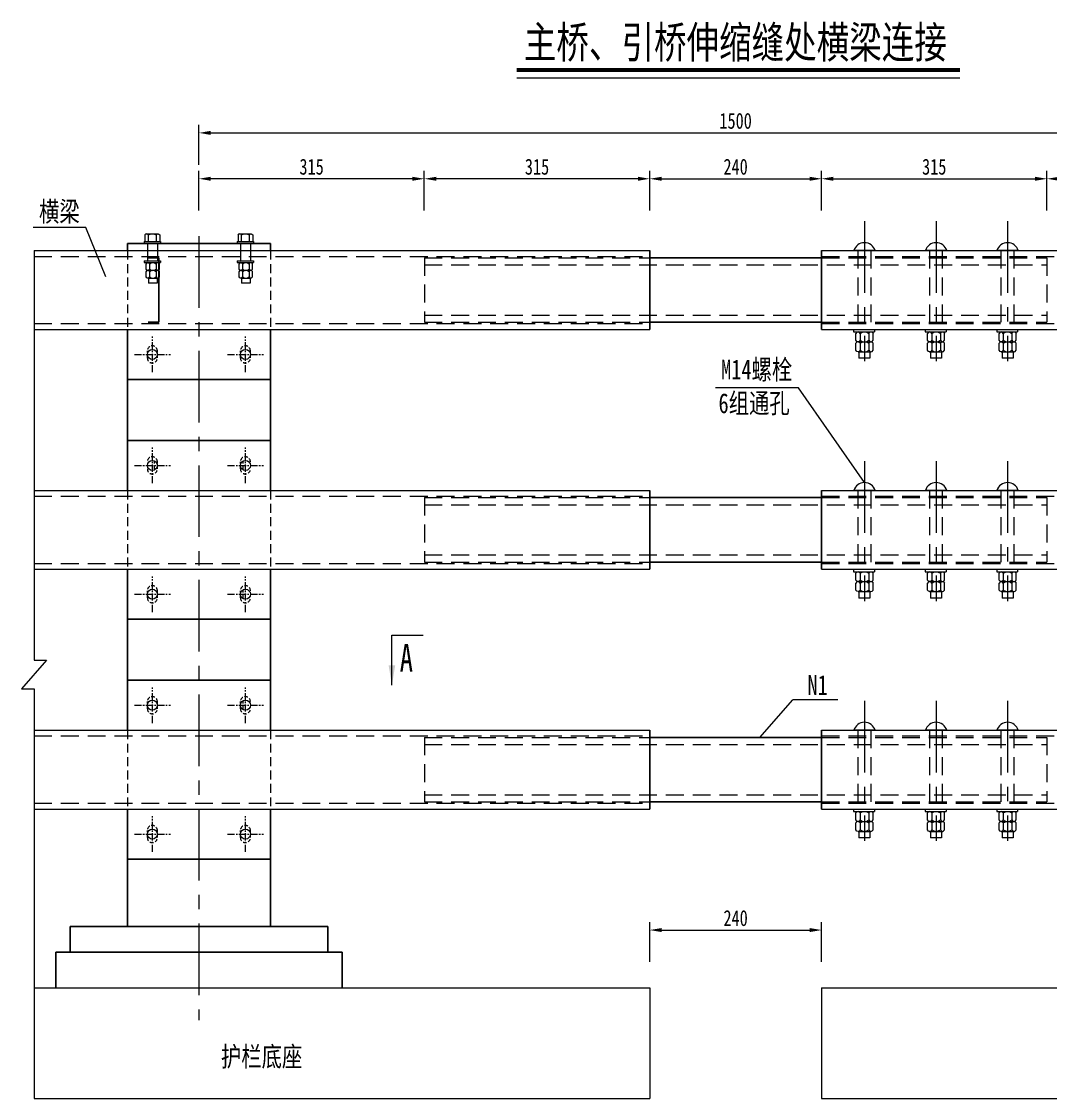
# Model space of a CAD drawing. Extents: x 110401 to 243087, y 22759 to 47640.
# Drawn here: x 121296 to 122734, y 23598 to 25102 of the extents above; entities that cross this region are included whole.
import ezdxf
from ezdxf.enums import TextEntityAlignment as Align

# ---------------------------------------------------------------- set-up
doc = ezdxf.new("R2010")
doc.units = 0
doc.header["$MEASUREMENT"] = 0
for name, pattern in [('CENTERX2', [4, 2.5, -0.5, 0.5, -0.5]), ('DASHED', [0.75, 0.5, -0.25]), ('DASHED2', [0.375, 0.25, -0.125])]:
    doc.linetypes.add(name, pattern=pattern)
doc.layers.get('0').update_dxf_attribs({"lineweight": 15})
doc.layers.get('Defpoints').update_dxf_attribs({"color": 9, "lineweight": 5})
for name, color, linetype, lineweight in [('dashed', 4, 'DASHED2', 13), ('中心线', 2, 'CENTERX2', 15), ('文字', 7, 'Continuous', 15), ('文字说明', 7, 'Continuous', 15), ('标注', 4, 'Continuous', 13), ('钢板单线', 1, 'Continuous', 25), ('钢板双线', 2, 'Continuous', 15)]:
    doc.layers.add(name, color=color, linetype=linetype, lineweight=lineweight)
doc.styles.get("Standard").update_dxf_attribs({"font": '仿宋_GB2312.ttf', "width": 0.75})
doc.styles.add('仿宋', font='仿宋_GB2312.ttf', dxfattribs={"width": 0.75})
doc.dimstyles.new('0.1', dxfattribs={"dimscale": 0, "dimtxt": 2, "dimasz": 1.5, "dimexe": 1, "dimexo": 1, "dimgap": 0.5, "dimtad": 1, "dimdec": 1, "dimdsep": 46, "dimtxsty": 'Standard', "dimcen": 0.2, "dimclrd": 256, "dimclre": 256, "dimclrt": 7, "dimadec": 3, "dimazin": 2, "dimtfac": 1, "dimtdec": 1, "dimtmove": 2, "dimatfit": 3, "dimfxl": 5, "dimfxlon": 1, "dimtolj": 1, "dimtzin": 0, "dimlwd": -1, "dimlwe": -1, "dimarcsym": 0})
doc.dimstyles.new('1', dxfattribs={"dimscale": 0, "dimtxt": 2.5, "dimasz": 4, "dimexe": 1.5, "dimexo": 1.5, "dimgap": 0.8, "dimtad": 1, "dimdsep": 46, "dimtxsty": 'Standard', "dimcen": 0, "dimclrd": 2, "dimclre": 2, "dimclrt": 7, "dimadec": 5, "dimazin": 2, "dimtfac": 1, "dimtofl": 0, "dimtmove": 2, "dimatfit": 3, "dimfxl": 1, "dimtolj": 1, "dimtzin": 0, "dimlwd": 15, "dimlwe": 15, "dimarcsym": 0})

# ---------------------------------------------------------------- blocks, each defined once
blk = doc.blocks.new('m2')
at = {"layer": '钢板双线', "ltscale": 0.2}
for p, q in [((81074.4, 24797), (81067.4, 24797)), ((81098.7, 24802.8), (81096, 24802.8)), ((81098.7, 24802.8), (81098.7, 24780.1)), ((81122.7, 24798.2), (81098.7, 24798.2)), ((81074.5, 24785), (81067.5, 24785)), ((81098.7, 24780.1), (81096, 24780.1)), ((81122.7, 24784.2), (81098.7, 24784.2))]:
    blk.add_line(p, q, dxfattribs=at)
at = {"layer": '钢板双线'}
for p, q in [((81067.5, 24785), (81067.4, 24797)), ((81074.4, 24798), (81074.5, 24784)), ((81076.1, 24800.3), (81083.7, 24800.3)), ((81083.7, 24795.6), (81076.1, 24795.6)), ((81085.3, 24798), (81085.3, 24784)), ((81085.3, 24798), (81085.3, 24784)), ((81086.9, 24800.3), (81094.4, 24800.3)), ((81094.4, 24795.6), (81086.9, 24795.6)), ((81096, 24802.8), (81096, 24780.1)), ((81096, 24798), (81096.1, 24784)), ((81122.7, 24802.8), (81122.7, 24780.1)), ((81125.5, 24802.8), (81122.7, 24802.8)), ((81125.5, 24802.8), (81125.5, 24780.1)), ((81134.7, 24801.8), (81125.5, 24801.8)), ((81125.5, 24797.1), (81134.7, 24797.1)), ((81136.3, 24799.5), (81136.3, 24783.5)), ((81083.7, 24786.3), (81076.1, 24786.3)), ((81076.1, 24781.6), (81083.7, 24781.6)), ((81094.4, 24786.3), (81086.9, 24786.3)), ((81086.9, 24781.6), (81094.5, 24781.6)), ((81125.5, 24780.1), (81122.7, 24780.1)), ((81125.5, 24785.8), (81134.7, 24785.8)), ((81134.7, 24781.1), (81125.5, 24781.1))]:
    blk.add_line(p, q, dxfattribs=at)
at = {"layer": '钢板双线', "extrusion": (0, 0, -1)}
for centre, major_axis, ratio, start_param, end_param in [((81089.8, 24798), (-15.4, 0), 0.341432, -0.460921, 0.460921), ((81069.9, 24791), (-15.4, 0), 0.682865, 2.680671, 3.602514), ((81100.6, 24798), (-15.4, 0), 0.341432, -0.460921, 0.460921), ((81080.7, 24791), (-15.4, 0), 0.682865, 2.680671, 3.602514), ((81121, 24791.5), (15.4, 0), 0.829193, -0.460921, 0.460921), ((81069.9, 24784), (-15.4, 0), 0.341432, 2.680671, 3.602514), ((81080.7, 24784), (-15.4, 0), 0.341432, 2.680671, 3.602514), ((81121, 24783.5), (15.4, 0), 0.341432, -0.460921, 0.460921)]:
    blk.add_ellipse(centre, major_axis=major_axis, ratio=ratio, start_param=start_param, end_param=end_param, dxfattribs=at)
at = {"layer": '钢板双线'}
for centre, major_axis, ratio, start_param, end_param in [((81089.8, 24791), (15.4, 0), 0.682865, 2.680671, 3.602514), ((81069.9, 24798), (15.4, 0), 0.341432, -0.460921, 0.460921), ((81100.6, 24791), (15.4, 0), 0.682865, 2.680671, 3.602514), ((81080.7, 24798), (15.4, 0), 0.341432, -0.460921, 0.460921), ((81121, 24799.5), (-15.4, 0), 0.341432, 2.680671, 3.602514), ((81089.8, 24784), (15.4, 0), 0.341432, 2.680671, 3.602514), ((81100.6, 24784), (15.4, 0), 0.341432, 2.680671, 3.602514)]:
    blk.add_ellipse(centre, major_axis=major_axis, ratio=ratio, start_param=start_param, end_param=end_param, dxfattribs=at)
blk = doc.blocks.new('*D458')
at = {"layer": 'Defpoints', "color": 0, "transparency": 16777216}
for p in [(123043.6, 24946.4), (121543.6, 24750.5), (123043.6, 24724.9)]:
    blk.add_point(p, dxfattribs=at)
at = {"layer": '标注', "transparency": 16777216}
for p, q in [((121543.6, 24901.9), (121543.6, 24957.5)), ((123043.6, 24901.9), (123043.6, 24957.5))]:
    blk.add_line(p, q, dxfattribs=at)
at = {"layer": '标注', "color": 4, "transparency": 16777216}
blk.add_line((121560.3, 24946.4), (123027, 24946.4), dxfattribs=at)
for points in [[(121560.3, 24949.2), (121560.3, 24943.6), (121543.6, 24946.4)], [(123027, 24949.2), (123027, 24943.6), (123043.6, 24946.4)]]:
    blk.add_solid(points, dxfattribs=at)
at = {"layer": '标注', "color": 7, "transparency": 16777216, "insert": (122293.6, 24963.1), "char_height": 22.22, "attachment_point": 5}
blk.add_mtext('\\A1;1500', dxfattribs=at)
blk = doc.blocks.new('*D459')
at = {"layer": 'Defpoints', "color": 0, "transparency": 16777216}
for p in [(121543.6, 24882.3), (121543.6, 24726.9), (121858.6, 24726.9)]:
    blk.add_point(p, dxfattribs=at)
at = {"layer": '标注', "transparency": 16777216}
for p, q in [((121543.6, 24837.8), (121543.6, 24893.4)), ((121858.6, 24837.8), (121858.6, 24893.4))]:
    blk.add_line(p, q, dxfattribs=at)
at = {"layer": '标注', "color": 4, "transparency": 16777216}
blk.add_line((121842, 24882.3), (121560.3, 24882.3), dxfattribs=at)
for points in [[(121560.3, 24885.1), (121560.3, 24879.5), (121543.6, 24882.3)], [(121842, 24885.1), (121842, 24879.5), (121858.6, 24882.3)]]:
    blk.add_solid(points, dxfattribs=at)
at = {"layer": '标注', "color": 7, "transparency": 16777216, "insert": (121701.1, 24899), "char_height": 22.22, "attachment_point": 5}
blk.add_mtext('\\A1;315', dxfattribs=at)
blk = doc.blocks.new('*D460')
at = {"layer": 'Defpoints', "color": 0, "transparency": 16777216}
for p in [(121858.6, 24882.3), (122173.6, 24781.9), (121858.6, 24726.9)]:
    blk.add_point(p, dxfattribs=at)
at = {"layer": '标注', "transparency": 16777216}
for p, q in [((121858.6, 24837.8), (121858.6, 24893.4)), ((122173.6, 24837.8), (122173.6, 24893.4))]:
    blk.add_line(p, q, dxfattribs=at)
at = {"layer": '标注', "color": 4, "transparency": 16777216}
blk.add_line((122157, 24882.3), (121875.3, 24882.3), dxfattribs=at)
for points in [[(121875.3, 24885.1), (121875.3, 24879.5), (121858.6, 24882.3)], [(122157, 24885.1), (122157, 24879.5), (122173.6, 24882.3)]]:
    blk.add_solid(points, dxfattribs=at)
at = {"layer": '标注', "color": 7, "transparency": 16777216, "insert": (122016.1, 24899), "char_height": 22.22, "attachment_point": 5}
blk.add_mtext('\\A1;315', dxfattribs=at)
blk = doc.blocks.new('*D461')
at = {"layer": 'Defpoints', "color": 0, "transparency": 16777216}
for p in [(122413.6, 24882.3), (122173.6, 24726.9), (122413.6, 24726.9)]:
    blk.add_point(p, dxfattribs=at)
at = {"layer": '标注', "transparency": 16777216}
for p, q in [((122173.6, 24837.8), (122173.6, 24893.4)), ((122413.6, 24837.8), (122413.6, 24893.4))]:
    blk.add_line(p, q, dxfattribs=at)
at = {"layer": '标注', "color": 4, "transparency": 16777216}
blk.add_line((122190.3, 24882.3), (122397, 24882.3), dxfattribs=at)
for points in [[(122190.3, 24885.1), (122190.3, 24879.5), (122173.6, 24882.3)], [(122397, 24885.1), (122397, 24879.5), (122413.6, 24882.3)]]:
    blk.add_solid(points, dxfattribs=at)
at = {"layer": '标注', "color": 7, "transparency": 16777216, "insert": (122293.6, 24899), "char_height": 22.22, "attachment_point": 5}
blk.add_mtext('\\A1;240', dxfattribs=at)
blk = doc.blocks.new('*D462')
at = {"layer": 'Defpoints', "color": 0, "transparency": 16777216}
for p in [(122728.6, 24882.3), (122413.6, 24726.9), (122728.6, 24726.9)]:
    blk.add_point(p, dxfattribs=at)
at = {"layer": '标注', "transparency": 16777216}
for p, q in [((122413.6, 24837.8), (122413.6, 24893.4)), ((122728.6, 24837.8), (122728.6, 24893.4))]:
    blk.add_line(p, q, dxfattribs=at)
at = {"layer": '标注', "color": 4, "transparency": 16777216}
blk.add_line((122430.3, 24882.3), (122712, 24882.3), dxfattribs=at)
for points in [[(122430.3, 24885.1), (122430.3, 24879.5), (122413.6, 24882.3)], [(122712, 24885.1), (122712, 24879.5), (122728.6, 24882.3)]]:
    blk.add_solid(points, dxfattribs=at)
at = {"layer": '标注', "color": 7, "transparency": 16777216, "insert": (122571.1, 24899), "char_height": 22.22, "attachment_point": 5}
blk.add_mtext('\\A1;315', dxfattribs=at)
blk = doc.blocks.new('*D463')
at = {"layer": 'Defpoints', "color": 0, "transparency": 16777216}
for p in [(123043.6, 24882.3), (122728.6, 24726.9), (123043.6, 24724.9)]:
    blk.add_point(p, dxfattribs=at)
at = {"layer": '标注', "transparency": 16777216}
for p, q in [((122728.6, 24837.8), (122728.6, 24893.4)), ((123043.6, 24837.8), (123043.6, 24893.4))]:
    blk.add_line(p, q, dxfattribs=at)
at = {"layer": '标注', "color": 4, "transparency": 16777216}
blk.add_line((122745.3, 24882.3), (123027, 24882.3), dxfattribs=at)
for points in [[(122745.3, 24885.1), (122745.3, 24879.5), (122728.6, 24882.3)], [(123027, 24885.1), (123027, 24879.5), (123043.6, 24882.3)]]:
    blk.add_solid(points, dxfattribs=at)
at = {"layer": '标注', "color": 7, "transparency": 16777216, "insert": (122886.1, 24899), "char_height": 22.22, "attachment_point": 5}
blk.add_mtext('\\A1;315', dxfattribs=at)
blk = doc.blocks.new('*D477')
at = {"layer": 'Defpoints', "color": 0, "transparency": 16777216}
for p in [(122413.6, 23832.8), (122173.6, 23597.5), (122413.6, 23597.5)]:
    blk.add_point(p, dxfattribs=at)
at = {"layer": '标注', "transparency": 16777216}
for p, q in [((122173.6, 23788.3), (122173.6, 23843.9)), ((122413.6, 23788.3), (122413.6, 23843.9))]:
    blk.add_line(p, q, dxfattribs=at)
at = {"layer": '标注', "color": 4, "transparency": 16777216}
blk.add_line((122190.3, 23832.8), (122397, 23832.8), dxfattribs=at)
for points in [[(122190.3, 23835.6), (122190.3, 23830), (122173.6, 23832.8)], [(122397, 23835.6), (122397, 23830), (122413.6, 23832.8)]]:
    blk.add_solid(points, dxfattribs=at)
at = {"layer": '标注', "color": 7, "transparency": 16777216, "insert": (122293.6, 23849.4), "char_height": 22.22, "attachment_point": 5}
blk.add_mtext('\\A1;240', dxfattribs=at)

msp = doc.modelspace()

# ---------------------------------------------------------------- linework, layer by layer
at = {"ltscale": 100}
for p, q in [((121385.84, 24814.17), (121312.27, 24814.17)), ((121413.5, 24745.32), (121385.84, 24814.17)), ((122381.42, 24590.44), (122265.43, 24590.44)), ((122473.64, 24457.98), (122381.42, 24590.44)), ((122327.46, 24101.9), (122373.57, 24154.32)), ((122436.35, 24154.32), (122373.57, 24154.32))]:
    msp.add_line(p, q, dxfattribs=at)
at = {"color": 1}
for p, q in [((121313.31, 23751.9), (122173.64, 23751.9)), ((122173.64, 23751.9), (122173.64, 23597.54)), ((122413.64, 23751.9), (122413.64, 23597.54)), ((122413.64, 23751.9), (123400.8, 23751.9)), ((121313.31, 23597.54), (122173.64, 23597.54)), ((122413.64, 23597.54), (123400.8, 23597.54))]:
    msp.add_line(p, q, dxfattribs=at)
for centre in [(121478.64, 24636.9), (121608.64, 24636.9), (121478.64, 24481.9), (121608.64, 24481.9), (121478.64, 24301.9), (121608.64, 24301.9), (121478.64, 24146.9), (121608.64, 24146.9), (121478.64, 23966.9), (121608.64, 23966.9)]:
    msp.add_circle(centre, 7)
at = {"layer": 'dashed', "ltscale": 50}
for p, q in [((121443.64, 24781.9), (121443.64, 24671.9)), ((121643.64, 24781.9), (121643.64, 24671.9)), ((121443.64, 24446.9), (121443.64, 24336.9)), ((121643.64, 24446.9), (121643.64, 24336.9)), ((121443.64, 24111.9), (121443.64, 24001.9)), ((121643.64, 24111.9), (121643.64, 24001.9))]:
    msp.add_line(p, q, dxfattribs=at)
at = {"layer": 'dashed', "ltscale": 100}
for p, q in [((122464.32, 24781.9), (122464.32, 24671.9)), ((122482.32, 24781.9), (122482.32, 24671.9)), ((122564.32, 24781.9), (122564.32, 24671.9)), ((122582.32, 24781.9), (122582.32, 24671.9)), ((122664.32, 24781.9), (122664.32, 24671.9)), ((122682.32, 24781.9), (122682.32, 24671.9)), ((121313.31, 24773.9), (122173.64, 24773.9)), ((121858.64, 24771.9), (121858.64, 24681.9)), ((121858.64, 24771.9), (122173.64, 24771.9)), ((122413.64, 24773.9), (123400.8, 24773.9)), ((122413.64, 24771.9), (122728.64, 24771.9)), ((122728.64, 24771.9), (122728.64, 24681.9)), ((121858.64, 24761.9), (122728.64, 24761.9)), ((121858.64, 24691.9), (122728.64, 24691.9)), ((121313.31, 24679.9), (122173.64, 24679.9)), ((121858.64, 24681.9), (122173.64, 24681.9)), ((122413.64, 24681.9), (122728.64, 24681.9)), ((122413.64, 24679.9), (123400.8, 24679.9)), ((122464.32, 24446.9), (122464.32, 24336.9)), ((122482.32, 24446.9), (122482.32, 24336.9)), ((122564.32, 24446.9), (122564.32, 24336.9)), ((122582.32, 24446.9), (122582.32, 24336.9)), ((122664.32, 24446.9), (122664.32, 24336.9)), ((122682.32, 24446.9), (122682.32, 24336.9)), ((121313.31, 24438.9), (122173.64, 24438.9)), ((121858.64, 24436.9), (121858.64, 24346.9)), ((121858.64, 24436.9), (122173.64, 24436.9)), ((122413.64, 24438.9), (123400.8, 24438.9)), ((122413.64, 24436.9), (122728.64, 24436.9)), ((122728.64, 24436.9), (122728.64, 24346.9)), ((121858.64, 24426.9), (122728.64, 24426.9)), ((121858.64, 24356.9), (122728.64, 24356.9)), ((121313.31, 24344.9), (122173.64, 24344.9)), ((121858.64, 24346.9), (122173.64, 24346.9)), ((122413.64, 24346.9), (122728.64, 24346.9)), ((122413.64, 24344.9), (123400.8, 24344.9)), ((121313.31, 24103.9), (122173.64, 24103.9)), ((121858.64, 24101.9), (121858.64, 24011.9)), ((121858.64, 24101.9), (122173.64, 24101.9)), ((122413.64, 24103.9), (123400.8, 24103.9)), ((122413.64, 24101.9), (122728.64, 24101.9)), ((122464.32, 24111.9), (122464.32, 24001.9)), ((122482.32, 24111.9), (122482.32, 24001.9)), ((122564.32, 24111.9), (122564.32, 24001.9)), ((122582.32, 24111.9), (122582.32, 24001.9)), ((122664.32, 24111.9), (122664.32, 24001.9)), ((122682.32, 24111.9), (122682.32, 24001.9)), ((122728.64, 24101.9), (122728.64, 24011.9)), ((121858.64, 24091.9), (122728.64, 24091.9)), ((121858.64, 24021.9), (122728.64, 24021.9)), ((121858.64, 24011.9), (122173.64, 24011.9)), ((122413.64, 24011.9), (122728.64, 24011.9)), ((121313.31, 24009.9), (122173.64, 24009.9)), ((122413.64, 24009.9), (123400.8, 24009.9))]:
    msp.add_line(p, q, dxfattribs=at)
at = {"layer": 'dashed', "ltscale": 20}
for p, q in [((121471.64, 24631.9), (121471.64, 24641.9)), ((121485.64, 24632.01), (121485.64, 24642.01)), ((121601.64, 24631.9), (121601.64, 24641.9)), ((121615.64, 24632.01), (121615.64, 24642.01)), ((121481.64, 24476.9), (121481.64, 24486.9)), ((121485.64, 24477.01), (121485.64, 24487.01)), ((121601.64, 24476.9), (121601.64, 24486.9)), ((121605.64, 24477.01), (121605.64, 24487.01)), ((121471.64, 24296.9), (121471.64, 24306.9)), ((121485.64, 24297.01), (121485.64, 24307.01)), ((121601.64, 24296.9), (121601.64, 24306.9)), ((121605.64, 24297.01), (121605.64, 24307.01)), ((121471.64, 24141.9), (121471.64, 24151.9)), ((121485.64, 24142.01), (121485.64, 24152.01)), ((121601.64, 24141.9), (121601.64, 24151.9)), ((121605.64, 24142.01), (121605.64, 24152.01)), ((121471.64, 23961.9), (121471.64, 23971.9)), ((121485.64, 23962.01), (121485.64, 23972.01)), ((121601.64, 23961.9), (121601.64, 23971.9)), ((121615.64, 23962.01), (121615.64, 23972.01))]:
    msp.add_line(p, q, dxfattribs=at)
for centre, start, end in [((121478.64, 24641.9), 0, 180), ((121608.64, 24641.9), 0, 180), ((121478.64, 24631.9), 180, 0), ((121608.64, 24631.9), 180, 0), ((121478.64, 24486.9), 0, 180), ((121608.64, 24486.9), 0, 180), ((121478.64, 24476.9), 180, 0), ((121608.64, 24476.9), 180, 0), ((121478.64, 24306.9), 0, 180), ((121608.64, 24306.9), 0, 180), ((121478.64, 24296.9), 180, 0), ((121608.64, 24296.9), 180, 0), ((121478.64, 24151.9), 0, 180), ((121608.64, 24151.9), 0, 180), ((121478.64, 24141.9), 180, 0), ((121608.64, 24141.9), 180, 0), ((121478.64, 23971.9), 0, 180), ((121608.64, 23971.9), 0, 180), ((121478.64, 23961.9), 180, 0), ((121608.64, 23961.9), 180, 0)]:
    msp.add_arc(centre, 7, start, end, dxfattribs=at)
at = {"layer": '中心线', "ltscale": 40}
for p, q in [((122473.64, 24822.88), (122473.64, 24627.34)), ((122573.64, 24822.88), (122573.64, 24627.34)), ((122673.64, 24822.88), (122673.64, 24627.34)), ((121543.64, 24801.9), (121543.64, 23706.91)), ((122473.64, 24487.88), (122473.64, 24292.34)), ((122573.64, 24487.88), (122573.64, 24292.34)), ((122673.64, 24487.88), (122673.64, 24292.34)), ((122473.64, 24152.88), (122473.64, 23957.34)), ((122573.64, 24152.88), (122573.64, 23957.34)), ((122673.64, 24152.88), (122673.64, 23957.34))]:
    msp.add_line(p, q, dxfattribs=at)
at = {"layer": '中心线', "ltscale": 4}
for p, q in [((121478.64, 24611.95), (121478.64, 24661.85)), ((121608.64, 24611.95), (121608.64, 24661.85)), ((121453.53, 24636.9), (121503.74, 24636.9)), ((121583.53, 24636.9), (121633.74, 24636.9)), ((121478.64, 24456.95), (121478.64, 24506.85)), ((121608.64, 24456.95), (121608.64, 24506.85)), ((121453.53, 24481.9), (121503.74, 24481.9)), ((121583.53, 24481.9), (121633.74, 24481.9)), ((121478.64, 24276.95), (121478.64, 24326.85)), ((121608.64, 24276.95), (121608.64, 24326.85)), ((121453.53, 24301.9), (121503.74, 24301.9)), ((121583.53, 24301.9), (121633.74, 24301.9)), ((121478.64, 24121.95), (121478.64, 24171.85)), ((121608.64, 24121.95), (121608.64, 24171.85)), ((121453.53, 24146.9), (121503.74, 24146.9)), ((121583.53, 24146.9), (121633.74, 24146.9)), ((121478.64, 23941.95), (121478.64, 23991.85)), ((121608.64, 23941.95), (121608.64, 23991.85)), ((121453.53, 23966.9), (121503.74, 23966.9)), ((121583.53, 23966.9), (121633.74, 23966.9))]:
    msp.add_line(p, q, dxfattribs=at)
at = {"layer": '文字'}
for p, q in [((122488.56, 24781.9), (122458.71, 24781.9)), ((122588.56, 24781.9), (122558.71, 24781.9)), ((122688.56, 24781.9), (122658.71, 24781.9)), ((122488.56, 24446.9), (122458.71, 24446.9)), ((122588.56, 24446.9), (122558.71, 24446.9)), ((122688.56, 24446.9), (122658.71, 24446.9)), ((122488.56, 24111.9), (122458.71, 24111.9)), ((122588.56, 24111.9), (122558.71, 24111.9)), ((122688.56, 24111.9), (122658.71, 24111.9))]:
    msp.add_line(p, q, dxfattribs=at)
at = {"layer": '文字', "const_width": 5.56}
msp.add_lwpolyline([(121987.64, 25034.12), (122607.27, 25034.12)], dxfattribs=at)
at = {"layer": '文字', "ltscale": 100, "const_width": 1.67}
msp.add_lwpolyline([(121987.64, 25023.01), (122607.27, 25023.01)], dxfattribs=at)
at = {"layer": '文字'}
for centre in [(122473.64, 24777.38), (122573.64, 24777.38), (122673.64, 24777.38), (122473.64, 24442.38), (122573.64, 24442.38), (122673.64, 24442.38), (122473.64, 24107.38), (122573.64, 24107.38), (122673.64, 24107.38)]:
    msp.add_arc(centre, 15.6, 16.85911, 163.14089, dxfattribs=at)
at = {"layer": '标注'}
msp.add_lwpolyline([(121313.31, 24781.9), (121313.31, 24209.72), (121330.81, 24209.72), (121295.81, 24169.72), (121313.31, 24169.72), (121313.31, 23597.54)], dxfattribs=at)
at = {"layer": '钢板单线', "color": 1}
for p, q in [((121443.64, 24791.9), (121643.64, 24791.9)), ((121443.64, 24791.9), (121443.64, 24781.9)), ((121643.64, 24791.9), (121643.64, 24781.9)), ((121443.64, 24671.9), (121443.64, 24446.9)), ((121643.64, 24671.9), (121643.64, 24446.9)), ((121443.64, 24601.9), (121643.64, 24601.9)), ((121443.64, 24516.9), (121643.64, 24516.9)), ((121443.64, 24336.9), (121443.64, 24111.9)), ((121643.64, 24336.9), (121643.64, 24111.9)), ((121443.64, 24266.9), (121643.64, 24266.9)), ((121443.64, 24181.9), (121643.64, 24181.9)), ((121443.64, 24001.9), (121443.64, 23837.9)), ((121643.64, 24001.9), (121643.64, 23837.9)), ((121443.64, 23931.9), (121643.64, 23931.9)), ((121363.64, 23837.9), (121723.64, 23837.9)), ((121363.64, 23837.9), (121363.64, 23801.9)), ((121723.64, 23837.9), (121723.64, 23801.9)), ((121343.64, 23801.9), (121743.64, 23801.9)), ((121343.64, 23801.9), (121343.64, 23751.9)), ((121743.64, 23801.9), (121743.64, 23751.9))]:
    msp.add_line(p, q, dxfattribs=at)
at = {"layer": '钢板单线'}
for p, q in [((122173.64, 24781.9), (122173.64, 24671.9)), ((122413.64, 24781.9), (122413.64, 24671.9)), ((121472.72, 24771.9), (121487.72, 24771.9)), ((121487.72, 24771.9), (121487.72, 24681.9)), ((122413.64, 24771.9), (122173.64, 24771.9)), ((121472.72, 24681.9), (121487.72, 24681.9)), ((122173.64, 24681.9), (122413.64, 24681.9)), ((122173.64, 24446.9), (122173.64, 24336.9)), ((122413.64, 24446.9), (122413.64, 24336.9)), ((122413.64, 24436.9), (122173.64, 24436.9)), ((122173.64, 24346.9), (122413.64, 24346.9)), ((122173.64, 24111.9), (122173.64, 24001.9)), ((122413.64, 24101.9), (122173.64, 24101.9)), ((122413.64, 24111.9), (122413.64, 24001.9)), ((122173.64, 24011.9), (122413.64, 24011.9))]:
    msp.add_line(p, q, dxfattribs=at)
at = {"layer": '钢板双线'}
for p, q in [((121313.31, 24781.9), (122173.64, 24781.9)), ((122413.64, 24781.9), (123400.8, 24781.9)), ((121313.31, 24671.9), (122173.64, 24671.9)), ((122413.64, 24671.9), (123400.8, 24671.9)), ((122458.43, 24668.43), (122487.61, 24668.43)), ((122461.66, 24656.63), (122461.65, 24666.37)), ((122464.65, 24668.43), (122482.65, 24668.44)), ((122467.65, 24666.37), (122467.66, 24656.64)), ((122479.65, 24666.37), (122479.66, 24656.64)), ((122485.66, 24656.64), (122485.65, 24666.37)), ((122558.43, 24668.43), (122587.61, 24668.43)), ((122561.66, 24656.63), (122561.65, 24666.37)), ((122564.65, 24668.43), (122582.65, 24668.44)), ((122567.65, 24666.37), (122567.66, 24656.64)), ((122579.65, 24666.37), (122579.66, 24656.64)), ((122585.66, 24656.64), (122585.65, 24666.37)), ((122658.43, 24668.43), (122687.61, 24668.43)), ((122661.66, 24656.63), (122661.65, 24666.37)), ((122664.65, 24668.43), (122682.65, 24668.44)), ((122667.65, 24666.37), (122667.66, 24656.64)), ((122679.65, 24666.37), (122679.66, 24656.64)), ((122685.66, 24656.64), (122685.65, 24666.37)), ((122461.66, 24642.72), (122461.65, 24652.51)), ((122464.65, 24654.57), (122482.65, 24654.58)), ((122464.66, 24654.57), (122482.66, 24654.58)), ((122467.65, 24652.51), (122467.66, 24642.72)), ((122479.65, 24652.52), (122479.66, 24642.72)), ((122485.66, 24642.73), (122485.65, 24652.52)), ((122561.66, 24642.72), (122561.65, 24652.51)), ((122564.65, 24654.57), (122582.65, 24654.58)), ((122564.66, 24654.57), (122582.66, 24654.58)), ((122567.65, 24652.51), (122567.66, 24642.72)), ((122579.65, 24652.52), (122579.66, 24642.72)), ((122585.66, 24642.73), (122585.65, 24652.52)), ((122661.66, 24642.72), (122661.65, 24652.51)), ((122664.65, 24654.57), (122682.65, 24654.58)), ((122664.66, 24654.57), (122682.66, 24654.58)), ((122667.65, 24652.51), (122667.66, 24642.72)), ((122679.65, 24652.52), (122679.66, 24642.72)), ((122685.66, 24642.73), (122685.65, 24652.52)), ((122464.66, 24640.66), (122482.66, 24640.66)), ((122481.34, 24631.66), (122465.91, 24631.66)), ((122564.66, 24640.66), (122582.66, 24640.66)), ((122581.34, 24631.66), (122565.91, 24631.66)), ((122664.66, 24640.66), (122682.66, 24640.66)), ((122681.34, 24631.66), (122665.91, 24631.66)), ((121313.31, 24446.9), (122173.64, 24446.9)), ((122413.64, 24446.9), (123400.8, 24446.9)), ((121313.31, 24336.9), (122173.64, 24336.9)), ((122413.64, 24336.9), (123400.8, 24336.9)), ((122458.43, 24333.43), (122487.61, 24333.43)), ((122461.66, 24321.63), (122461.65, 24331.37)), ((122464.65, 24333.43), (122482.65, 24333.44)), ((122467.65, 24331.37), (122467.66, 24321.64)), ((122479.65, 24331.37), (122479.66, 24321.64)), ((122485.66, 24321.64), (122485.65, 24331.37)), ((122558.43, 24333.43), (122587.61, 24333.43)), ((122561.66, 24321.63), (122561.65, 24331.37)), ((122564.65, 24333.43), (122582.65, 24333.44)), ((122567.65, 24331.37), (122567.66, 24321.64)), ((122579.65, 24331.37), (122579.66, 24321.64)), ((122585.66, 24321.64), (122585.65, 24331.37)), ((122658.43, 24333.43), (122687.61, 24333.43)), ((122661.66, 24321.63), (122661.65, 24331.37)), ((122664.65, 24333.43), (122682.65, 24333.44)), ((122667.65, 24331.37), (122667.66, 24321.64)), ((122679.65, 24331.37), (122679.66, 24321.64)), ((122685.66, 24321.64), (122685.65, 24331.37)), ((122461.66, 24307.72), (122461.65, 24317.51)), ((122464.65, 24319.57), (122482.65, 24319.58)), ((122464.66, 24319.57), (122482.66, 24319.58)), ((122467.65, 24317.51), (122467.66, 24307.72)), ((122479.65, 24317.52), (122479.66, 24307.72)), ((122485.66, 24307.73), (122485.65, 24317.52)), ((122561.66, 24307.72), (122561.65, 24317.51)), ((122564.65, 24319.57), (122582.65, 24319.58)), ((122564.66, 24319.57), (122582.66, 24319.58)), ((122567.65, 24317.51), (122567.66, 24307.72)), ((122579.65, 24317.52), (122579.66, 24307.72)), ((122585.66, 24307.73), (122585.65, 24317.52)), ((122661.66, 24307.72), (122661.65, 24317.51)), ((122664.65, 24319.57), (122682.65, 24319.58)), ((122664.66, 24319.57), (122682.66, 24319.58)), ((122667.65, 24317.51), (122667.66, 24307.72)), ((122679.65, 24317.52), (122679.66, 24307.72)), ((122685.66, 24307.73), (122685.65, 24317.52)), ((122464.66, 24305.66), (122482.66, 24305.66)), ((122481.34, 24296.66), (122465.91, 24296.66)), ((122564.66, 24305.66), (122582.66, 24305.66)), ((122581.34, 24296.66), (122565.91, 24296.66)), ((122664.66, 24305.66), (122682.66, 24305.66)), ((122681.34, 24296.66), (122665.91, 24296.66)), ((121313.31, 24111.9), (122173.64, 24111.9)), ((122413.64, 24111.9), (123400.8, 24111.9)), ((121313.31, 24001.9), (122173.64, 24001.9)), ((122413.64, 24001.9), (123400.8, 24001.9)), ((122458.43, 23998.43), (122487.61, 23998.43)), ((122461.66, 23986.63), (122461.65, 23996.37)), ((122464.65, 23998.43), (122482.65, 23998.44)), ((122467.65, 23996.37), (122467.66, 23986.64)), ((122479.65, 23996.37), (122479.66, 23986.64)), ((122485.66, 23986.64), (122485.65, 23996.37)), ((122558.43, 23998.43), (122587.61, 23998.43)), ((122561.66, 23986.63), (122561.65, 23996.37)), ((122564.65, 23998.43), (122582.65, 23998.44)), ((122567.65, 23996.37), (122567.66, 23986.64)), ((122579.65, 23996.37), (122579.66, 23986.64)), ((122585.66, 23986.64), (122585.65, 23996.37)), ((122658.43, 23998.43), (122687.61, 23998.43)), ((122661.66, 23986.63), (122661.65, 23996.37)), ((122664.65, 23998.43), (122682.65, 23998.44)), ((122667.65, 23996.37), (122667.66, 23986.64)), ((122679.65, 23996.37), (122679.66, 23986.64)), ((122685.66, 23986.64), (122685.65, 23996.37)), ((122461.66, 23972.72), (122461.65, 23982.51)), ((122464.65, 23984.57), (122482.65, 23984.58)), ((122464.66, 23984.57), (122482.66, 23984.58)), ((122467.65, 23982.51), (122467.66, 23972.72)), ((122479.65, 23982.52), (122479.66, 23972.72)), ((122485.66, 23972.73), (122485.65, 23982.52)), ((122561.66, 23972.72), (122561.65, 23982.51)), ((122564.65, 23984.57), (122582.65, 23984.58)), ((122564.66, 23984.57), (122582.66, 23984.58)), ((122567.65, 23982.51), (122567.66, 23972.72)), ((122579.65, 23982.52), (122579.66, 23972.72)), ((122585.66, 23972.73), (122585.65, 23982.52)), ((122661.66, 23972.72), (122661.65, 23982.51)), ((122664.65, 23984.57), (122682.65, 23984.58)), ((122664.66, 23984.57), (122682.66, 23984.58)), ((122667.65, 23982.51), (122667.66, 23972.72)), ((122679.65, 23982.52), (122679.66, 23972.72)), ((122685.66, 23972.73), (122685.65, 23982.52)), ((122464.66, 23970.66), (122482.66, 23970.66)), ((122564.66, 23970.66), (122582.66, 23970.66)), ((122664.66, 23970.66), (122682.66, 23970.66)), ((122481.34, 23961.66), (122465.91, 23961.66)), ((122581.34, 23961.66), (122565.91, 23961.66)), ((122681.34, 23961.66), (122665.91, 23961.66))]:
    msp.add_line(p, q, dxfattribs=at)
at = {"layer": '钢板双线', "ltscale": 0.2}
for p, q in [((122458.43, 24671.9), (122487.61, 24671.9)), ((122458.43, 24671.9), (122458.43, 24668.43)), ((122487.61, 24671.9), (122487.61, 24668.43)), ((122558.43, 24671.9), (122587.61, 24671.9)), ((122558.43, 24671.9), (122558.43, 24668.43)), ((122587.61, 24671.9), (122587.61, 24668.43)), ((122658.43, 24671.9), (122687.61, 24671.9)), ((122658.43, 24671.9), (122658.43, 24668.43)), ((122687.61, 24671.9), (122687.61, 24668.43)), ((122465.9, 24640.66), (122465.91, 24631.66)), ((122481.33, 24640.66), (122481.34, 24631.66)), ((122565.9, 24640.66), (122565.91, 24631.66)), ((122581.33, 24640.66), (122581.34, 24631.66)), ((122665.9, 24640.66), (122665.91, 24631.66)), ((122681.33, 24640.66), (122681.34, 24631.66)), ((122458.43, 24336.9), (122487.61, 24336.9)), ((122458.43, 24336.9), (122458.43, 24333.43)), ((122487.61, 24336.9), (122487.61, 24333.43)), ((122558.43, 24336.9), (122587.61, 24336.9)), ((122558.43, 24336.9), (122558.43, 24333.43)), ((122587.61, 24336.9), (122587.61, 24333.43)), ((122658.43, 24336.9), (122687.61, 24336.9)), ((122658.43, 24336.9), (122658.43, 24333.43)), ((122687.61, 24336.9), (122687.61, 24333.43)), ((122465.9, 24305.66), (122465.91, 24296.66)), ((122481.33, 24305.66), (122481.34, 24296.66)), ((122565.9, 24305.66), (122565.91, 24296.66)), ((122581.33, 24305.66), (122581.34, 24296.66)), ((122665.9, 24305.66), (122665.91, 24296.66)), ((122681.33, 24305.66), (122681.34, 24296.66)), ((122458.43, 24001.9), (122487.61, 24001.9)), ((122458.43, 24001.9), (122458.43, 23998.43)), ((122487.61, 24001.9), (122487.61, 23998.43)), ((122558.43, 24001.9), (122587.61, 24001.9)), ((122558.43, 24001.9), (122558.43, 23998.43)), ((122587.61, 24001.9), (122587.61, 23998.43)), ((122658.43, 24001.9), (122687.61, 24001.9)), ((122658.43, 24001.9), (122658.43, 23998.43)), ((122687.61, 24001.9), (122687.61, 23998.43)), ((122465.9, 23970.66), (122465.91, 23961.66)), ((122481.33, 23970.66), (122481.34, 23961.66)), ((122565.9, 23970.66), (122565.91, 23961.66)), ((122581.33, 23970.66), (122581.34, 23961.66)), ((122665.9, 23970.66), (122665.91, 23961.66)), ((122681.33, 23970.66), (122681.34, 23961.66))]:
    msp.add_line(p, q, dxfattribs=at)
at = {"layer": '钢板双线'}
for centre, ratio, start_param, end_param in [((122464.66, 24648.67), 0.3414323, -0.4609213, 0.4609213), ((122564.66, 24648.67), 0.3414323, -0.4609213, 0.4609213), ((122664.66, 24648.67), 0.3414323, -0.4609213, 0.4609213), ((122464.66, 24634.82), 0.3414323, -0.4609213, 0.4609213), ((122473.65, 24674.33), 0.6828647, 2.6806713, 3.602514), ((122473.65, 24660.42), 0.6828647, 2.6806713, 3.602514), ((122482.65, 24674.33), 0.3414323, 2.6806713, 3.602514), ((122482.65, 24660.42), 0.3414323, 2.6806713, 3.602514), ((122564.66, 24634.82), 0.3414323, -0.4609213, 0.4609213), ((122573.65, 24674.33), 0.6828647, 2.6806713, 3.602514), ((122573.65, 24660.42), 0.6828647, 2.6806713, 3.602514), ((122582.65, 24674.33), 0.3414323, 2.6806713, 3.602514), ((122582.65, 24660.42), 0.3414323, 2.6806713, 3.602514), ((122664.66, 24634.82), 0.3414323, -0.4609213, 0.4609213), ((122673.65, 24674.33), 0.6828647, 2.6806713, 3.602514), ((122673.65, 24660.42), 0.6828647, 2.6806713, 3.602514), ((122682.65, 24674.33), 0.3414323, 2.6806713, 3.602514), ((122682.65, 24660.42), 0.3414323, 2.6806713, 3.602514), ((122464.66, 24313.67), 0.3414323, -0.4609213, 0.4609213), ((122564.66, 24313.67), 0.3414323, -0.4609213, 0.4609213), ((122664.66, 24313.67), 0.3414323, -0.4609213, 0.4609213), ((122464.66, 24299.82), 0.3414323, -0.4609213, 0.4609213), ((122473.65, 24339.33), 0.6828647, 2.6806713, 3.602514), ((122482.65, 24339.33), 0.3414323, 2.6806713, 3.602514), ((122564.66, 24299.82), 0.3414323, -0.4609213, 0.4609213), ((122573.65, 24339.33), 0.6828647, 2.6806713, 3.602514), ((122582.65, 24339.33), 0.3414323, 2.6806713, 3.602514), ((122664.66, 24299.82), 0.3414323, -0.4609213, 0.4609213), ((122673.65, 24339.33), 0.6828647, 2.6806713, 3.602514), ((122682.65, 24339.33), 0.3414323, 2.6806713, 3.602514), ((122473.65, 24325.42), 0.6828647, 2.6806713, 3.602514), ((122482.65, 24325.42), 0.3414323, 2.6806713, 3.602514), ((122573.65, 24325.42), 0.6828647, 2.6806713, 3.602514), ((122582.65, 24325.42), 0.3414323, 2.6806713, 3.602514), ((122673.65, 24325.42), 0.6828647, 2.6806713, 3.602514), ((122682.65, 24325.42), 0.3414323, 2.6806713, 3.602514), ((122464.66, 23978.67), 0.3414323, -0.4609213, 0.4609213), ((122564.66, 23978.67), 0.3414323, -0.4609213, 0.4609213), ((122664.66, 23978.67), 0.3414323, -0.4609213, 0.4609213), ((122464.66, 23964.82), 0.3414323, -0.4609213, 0.4609213), ((122473.65, 24004.33), 0.6828647, 2.6806713, 3.602514), ((122482.65, 24004.33), 0.3414323, 2.6806713, 3.602514), ((122564.66, 23964.82), 0.3414323, -0.4609213, 0.4609213), ((122573.65, 24004.33), 0.6828647, 2.6806713, 3.602514), ((122582.65, 24004.33), 0.3414323, 2.6806713, 3.602514), ((122664.66, 23964.82), 0.3414323, -0.4609213, 0.4609213), ((122673.65, 24004.33), 0.6828647, 2.6806713, 3.602514), ((122682.65, 24004.33), 0.3414323, 2.6806713, 3.602514), ((122473.65, 23990.42), 0.6828647, 2.6806713, 3.602514), ((122482.65, 23990.42), 0.3414323, 2.6806713, 3.602514), ((122573.65, 23990.42), 0.6828647, 2.6806713, 3.602514), ((122582.65, 23990.42), 0.3414323, 2.6806713, 3.602514), ((122673.65, 23990.42), 0.6828647, 2.6806713, 3.602514), ((122682.65, 23990.42), 0.3414323, 2.6806713, 3.602514)]:
    msp.add_ellipse(centre, major_axis=(-0.01, 19.76), ratio=ratio, start_param=start_param, end_param=end_param, dxfattribs=at)
at = {"layer": '钢板双线', "extrusion": (0, 0, -1)}
for centre, ratio, start_param, end_param in [((122473.66, 24648.68), 0.6828647, 2.6806713, 3.602514), ((122482.66, 24648.68), 0.3414323, 2.6806713, 3.602514), ((122573.66, 24648.68), 0.6828647, 2.6806713, 3.602514), ((122582.66, 24648.68), 0.3414323, 2.6806713, 3.602514), ((122673.66, 24648.68), 0.6828647, 2.6806713, 3.602514), ((122682.66, 24648.68), 0.3414323, 2.6806713, 3.602514), ((122464.65, 24674.33), 0.3414323, -0.4609213, 0.4609213), ((122464.65, 24660.41), 0.3414323, -0.4609213, 0.4609213), ((122473.66, 24634.82), 0.6828647, 2.6806713, 3.602514), ((122482.66, 24634.82), 0.3414323, 2.6806713, 3.602514), ((122564.65, 24674.33), 0.3414323, -0.4609213, 0.4609213), ((122564.65, 24660.41), 0.3414323, -0.4609213, 0.4609213), ((122573.66, 24634.82), 0.6828647, 2.6806713, 3.602514), ((122582.66, 24634.82), 0.3414323, 2.6806713, 3.602514), ((122664.65, 24674.33), 0.3414323, -0.4609213, 0.4609213), ((122664.65, 24660.41), 0.3414323, -0.4609213, 0.4609213), ((122673.66, 24634.82), 0.6828647, 2.6806713, 3.602514), ((122682.66, 24634.82), 0.3414323, 2.6806713, 3.602514), ((122473.66, 24313.68), 0.6828647, 2.6806713, 3.602514), ((122482.66, 24313.68), 0.3414323, 2.6806713, 3.602514), ((122573.66, 24313.68), 0.6828647, 2.6806713, 3.602514), ((122582.66, 24313.68), 0.3414323, 2.6806713, 3.602514), ((122673.66, 24313.68), 0.6828647, 2.6806713, 3.602514), ((122682.66, 24313.68), 0.3414323, 2.6806713, 3.602514), ((122464.65, 24339.33), 0.3414323, -0.4609213, 0.4609213), ((122473.66, 24299.82), 0.6828647, 2.6806713, 3.602514), ((122482.66, 24299.82), 0.3414323, 2.6806713, 3.602514), ((122564.65, 24339.33), 0.3414323, -0.4609213, 0.4609213), ((122573.66, 24299.82), 0.6828647, 2.6806713, 3.602514), ((122582.66, 24299.82), 0.3414323, 2.6806713, 3.602514), ((122664.65, 24339.33), 0.3414323, -0.4609213, 0.4609213), ((122673.66, 24299.82), 0.6828647, 2.6806713, 3.602514), ((122682.66, 24299.82), 0.3414323, 2.6806713, 3.602514), ((122464.65, 24325.41), 0.3414323, -0.4609213, 0.4609213), ((122564.65, 24325.41), 0.3414323, -0.4609213, 0.4609213), ((122664.65, 24325.41), 0.3414323, -0.4609213, 0.4609213), ((122473.66, 23978.68), 0.6828647, 2.6806713, 3.602514), ((122482.66, 23978.68), 0.3414323, 2.6806713, 3.602514), ((122573.66, 23978.68), 0.6828647, 2.6806713, 3.602514), ((122582.66, 23978.68), 0.3414323, 2.6806713, 3.602514), ((122673.66, 23978.68), 0.6828647, 2.6806713, 3.602514), ((122682.66, 23978.68), 0.3414323, 2.6806713, 3.602514), ((122464.65, 24004.33), 0.3414323, -0.4609213, 0.4609213), ((122473.66, 23964.82), 0.6828647, 2.6806713, 3.602514), ((122482.66, 23964.82), 0.3414323, 2.6806713, 3.602514), ((122564.65, 24004.33), 0.3414323, -0.4609213, 0.4609213), ((122573.66, 23964.82), 0.6828647, 2.6806713, 3.602514), ((122582.66, 23964.82), 0.3414323, 2.6806713, 3.602514), ((122664.65, 24004.33), 0.3414323, -0.4609213, 0.4609213), ((122673.66, 23964.82), 0.6828647, 2.6806713, 3.602514), ((122682.66, 23964.82), 0.3414323, 2.6806713, 3.602514), ((122464.65, 23990.41), 0.3414323, -0.4609213, 0.4609213), ((122564.65, 23990.41), 0.3414323, -0.4609213, 0.4609213), ((122664.65, 23990.41), 0.3414323, -0.4609213, 0.4609213)]:
    msp.add_ellipse(centre, major_axis=(0.01, -19.76), ratio=ratio, start_param=start_param, end_param=end_param, dxfattribs=at)

# ---------------------------------------------------------------- block references
at = {"layer": '标注', "linetype": 'DASHED', "rotation": 90}
for p in [(146270.1, -56330.85), (146400.1, -56330.85)]:
    msp.add_blockref('m2', p, dxfattribs=at)

# ---------------------------------------------------------------- texts
at = {"width": 0.75}
for s, p in [('横梁', (121320.23, 24822.62)), ('M14螺栓', (122273.31, 24601.96)), ('6组通孔', (122269.7, 24554.9)), ('N1', (122394.02, 24161.21)), ('护栏底座', (121574.39, 23642.19))]:
    msp.add_text(s, height=27.778, dxfattribs=at).set_placement(p)
at = {"width": 0.7}
msp.add_attdef('A', text='', height=38.89, dxfattribs=at).set_placement((121833.53, 24213.11), align=Align.MIDDLE_CENTER)
at = {"layer": '文字说明', "style": '仿宋', "width": 0.75}
msp.add_text('主桥、引桥伸缩缝处横梁连接', height=44.4444, dxfattribs=at).set_placement((121997.68, 25050.79))

# ---------------------------------------------------------------- dimensions: what is measured, and where the dimension line sits
at = {"layer": '标注'}
for base, p1, p2, picture, middle in [((123043.64, 24946.39), (121543.64, 24750.49), (123043.64, 24724.86), '*D458', (122293.64, 24963.05)), ((121543.64, 24882.29), (121858.64, 24726.9), (121543.64, 24726.9), '*D459', (121701.14, 24898.95)), ((121858.64, 24882.29), (122173.64, 24781.9), (121858.64, 24726.9), '*D460', (122016.14, 24898.95)), ((122413.64, 24882.29), (122173.64, 24726.9), (122413.64, 24726.9), '*D461', (122293.64, 24898.95)), ((122728.64, 24882.29), (122413.64, 24726.9), (122728.64, 24726.9), '*D462', (122571.14, 24898.95)), ((123043.64, 24882.29), (122728.64, 24726.9), (123043.64, 24724.86), '*D463', (122886.14, 24898.95)), ((122413.64, 23832.78), (122173.64, 23597.54), (122413.64, 23597.54), '*D477', (122293.64, 23849.45))]:
    dim = msp.add_linear_dim(base=base, p1=p1, p2=p2, dimstyle='0.1', override={"dimscale": 11.111111, "dimclrd": 4, "dimfxl": 4}, dxfattribs=at)
    dim.commit()
    dim.dimension.update_dxf_attribs({"geometry": picture, "text_midpoint": middle})

# ---------------------------------------------------------------- leaders
at = {"layer": '文字说明'}
msp.add_leader([(121813.34, 24174.69), (121813.34, 24244.74), (121856.98, 24244.74)], dimstyle='1', override={"dimscale": 11.111111, "dimasz": 2.5, "dimtad": 0, "dimclrd": 256}, dxfattribs=at)

doc.saveas('drawing.dxf')
